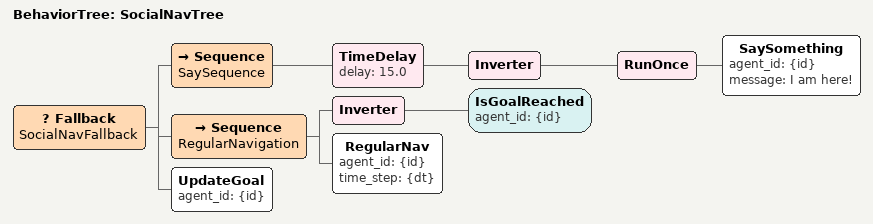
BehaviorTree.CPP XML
<?xml version="1.0" encoding="UTF-8"?>
<root main_tree_to_execute="SocialNavTree" BTCPP_format="4">

  <BehaviorTree ID="SocialNavTree">
    <Fallback name="SocialNavFallback">
      <Sequence name="SaySequence">

        <TimeDelay delay="15.0">
          <Inverter>
            <RunOnce>
              <SaySomething agent_id="{id}" message="I am here!" />
            </RunOnce>
          </Inverter>
        </TimeDelay>

      </Sequence>
      <Sequence name="RegularNavigation">
        <Inverter>
          <IsGoalReached agent_id="{id}" />
        </Inverter>
        <RegularNav agent_id="{id}" time_step="{dt}" />
      </Sequence>
      <UpdateGoal agent_id="{id}" />
    </Fallback>
  </BehaviorTree>

</root>
